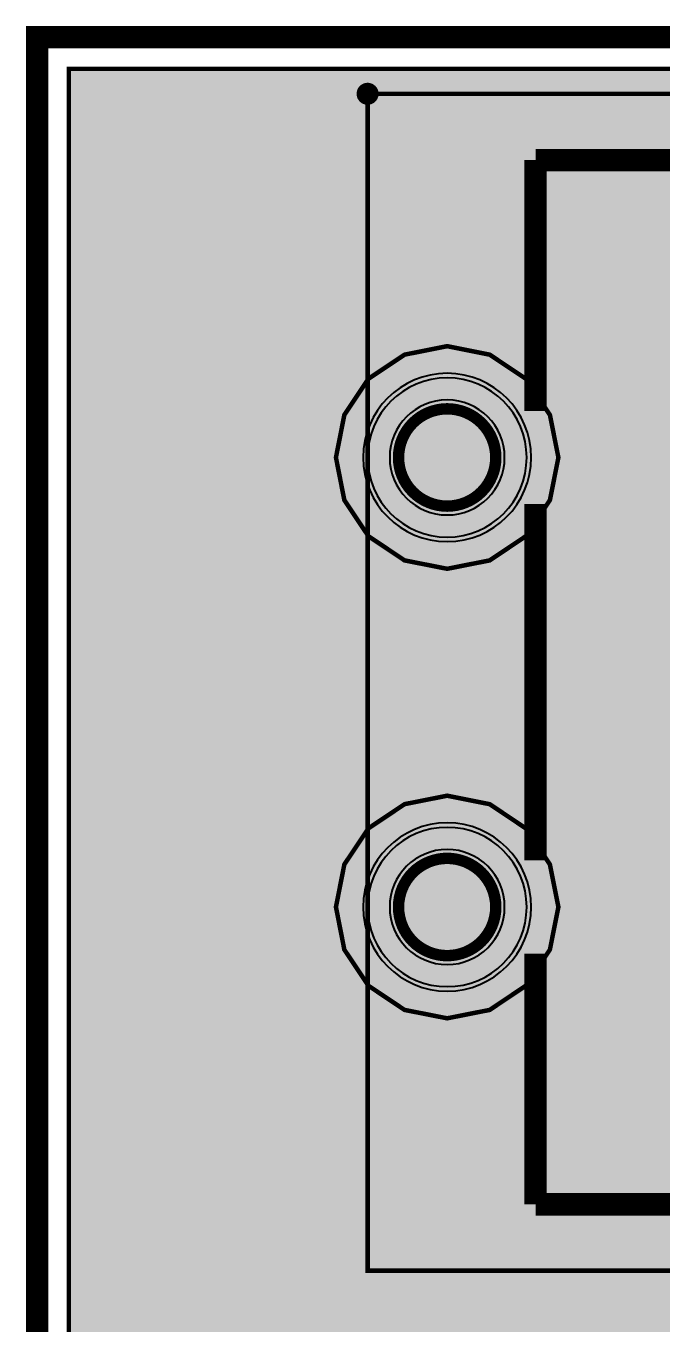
# Model space of a CAD drawing. Header units: millimetres. Extents: x -11 to 223, y -88 to 3.
# Drawn here: x -10.82 to -3.64, y -12.19 to 2.46 of the extents above; entities that cross this region are included whole.
import ezdxf

# ---------------------------------------------------------------- set-up
doc = ezdxf.new("R2010")
doc.units = ezdxf.units.MM
doc.header["$MEASUREMENT"] = 0
for name, color, linetype, true_color in [('Board-Outline-Layer', 7, 'Continuous', 0xff00ff), ('Bottom-Layer', 7, 'Continuous', 0x0000ff), ('Bottom-Paste-Mask-Layer', 7, 'Continuous', 0x800000), ('Bottom-Solder-Mask-Layer', 7, 'Continuous', 0xaa00ff), ('Component-Marking-Layer', 7, 'Continuous', 0x66ffcc), ('Component-Shape-Layer', 7, 'Continuous', 0x00cccc), ('Hole-Layer', 7, 'Continuous', 0x222222), ('Multi-Layer', 7, 'Continuous', 0xc0c0c0), ('Pin-Soldering-Layer', 7, 'Continuous', 0xcc9999), ('Top-Layer', 7, 'Continuous', 0xff0000), ('Top-Paste-Mask-Layer', 7, 'Continuous', 0x808080), ('Top-Silkscreen-Layer', 7, 'Continuous', 0xffcc00), ('Top-Solder-Mask-Layer', 7, 'Continuous', 0x800080)]:
    doc.layers.add(name, color=color, linetype=linetype, true_color=true_color)

msp = doc.modelspace()

# ---------------------------------------------------------------- hatches: boundary and pattern name
at = {"layer": 'Bottom-Layer'}
for points in [[(-10.335, 1.979), (-0.38, 1.979), (-0.846, 1.727), (-1.195, 1.33), (-1.386, 0.836), (-1.395, 0.307), (-1.221, -0.193), (-0.884, -0.601), (-0.427, -0.868), (0.094, -0.961), (1.794, -0.961), (2.315, -0.868), (2.772, -0.601), (3.108, -0.193), (3.283, 0.307), (3.274, 0.836), (3.083, 1.33), (2.733, 1.727), (2.268, 1.979), (222.629, 1.979), (222.629, -87.475), (-10.335, -87.475)], [(-6.056, -3.671), (-5.575, -3.576), (-5.167, -3.303), (-4.894, -2.895), (-4.798, -2.413), (-4.894, -1.932), (-5.167, -1.523), (-5.575, -1.251), (-6.056, -1.155), (-6.538, -1.251), (-6.946, -1.523), (-7.219, -1.932), (-7.314, -2.413), (-7.219, -2.895), (-6.946, -3.303), (-6.538, -3.576)], [(-6.956, -2.413, 1), (-5.156, -2.413, 1)], [(-6.056, -8.751), (-5.575, -8.656), (-5.167, -8.383), (-4.894, -7.975), (-4.798, -7.493), (-4.894, -7.012), (-5.167, -6.604), (-5.575, -6.331), (-6.056, -6.235), (-6.538, -6.331), (-6.946, -6.604), (-7.219, -7.012), (-7.314, -7.493), (-7.219, -7.975), (-6.946, -8.383), (-6.538, -8.656)], [(-6.956, -7.493, 1), (-5.156, -7.493, 1)]]:
    msp.add_hatch(color=256, dxfattribs=at).paths.add_polyline_path(points)
at = {"layer": 'Bottom-Paste-Mask-Layer'}
for points in [[(-6.956, -2.413, 1), (-5.156, -2.413, 1)], [(-6.956, -7.493, 1), (-5.156, -7.493, 1)]]:
    msp.add_hatch(color=256, dxfattribs=at).paths.add_polyline_path(points)
at = {"layer": 'Bottom-Solder-Mask-Layer'}
for points in [[(-7.007, -2.413, 1), (-5.105, -2.413, 1)], [(-7.007, -7.493, 1), (-5.105, -7.493, 1)]]:
    msp.add_hatch(color=256, dxfattribs=at).paths.add_polyline_path(points)
at = {"layer": 'Component-Marking-Layer'}
msp.add_hatch(color=256, dxfattribs=at).paths.add_polyline_path([(-7.016, 1.697, 1), (-6.896, 1.697, 1)])
msp.add_hatch(color=256, dxfattribs=at).paths.add_polyline_path([(-7.016, 1.697, 1), (-6.896, 1.697, 1)])
at = {"layer": 'Hole-Layer'}
for points in [[(-6.706, -2.413, 1), (-5.406, -2.413, 1)], [(-6.706, -7.493, 1), (-5.406, -7.493, 1)]]:
    msp.add_hatch(color=256, dxfattribs=at).paths.add_polyline_path(points)
at = {"layer": 'Multi-Layer'}
for points in [[(-6.956, -2.413, 1), (-5.156, -2.413, 1)], [(-6.956, -2.413, 1), (-5.156, -2.413, 1)], [(-6.956, -2.413, 1), (-5.156, -2.413, 1)], [(-6.956, -7.493, 1), (-5.156, -7.493, 1)], [(-6.956, -7.493, 1), (-5.156, -7.493, 1)], [(-6.956, -7.493, 1), (-5.156, -7.493, 1)]]:
    msp.add_hatch(color=256, dxfattribs=at).paths.add_polyline_path(points)
at = {"layer": 'Pin-Soldering-Layer'}
for points in [[(-6.606, -2.413, 1), (-5.506, -2.413, 1)], [(-6.606, -2.413, 1), (-5.506, -2.413, 1)], [(-6.606, -7.493, 1), (-5.506, -7.493, 1)], [(-6.606, -7.493, 1), (-5.506, -7.493, 1)]]:
    msp.add_hatch(color=256, dxfattribs=at).paths.add_polyline_path(points)
at = {"layer": 'Top-Layer'}
for points in [[(-10.335, 1.979), (-0.38, 1.979), (-0.846, 1.727), (-1.195, 1.33), (-1.386, 0.836), (-1.395, 0.307), (-1.221, -0.193), (-0.884, -0.601), (-0.427, -0.868), (0.094, -0.961), (1.794, -0.961), (2.315, -0.868), (2.772, -0.601), (3.108, -0.193), (3.283, 0.307), (3.274, 0.836), (3.083, 1.33), (2.733, 1.727), (2.268, 1.979), (222.629, 1.979), (222.629, -87.475), (-10.335, -87.475)], [(-6.056, -3.671), (-5.575, -3.576), (-5.167, -3.303), (-4.894, -2.895), (-4.798, -2.413), (-4.894, -1.932), (-5.167, -1.523), (-5.575, -1.251), (-6.056, -1.155), (-6.538, -1.251), (-6.946, -1.523), (-7.219, -1.932), (-7.314, -2.413), (-7.219, -2.895), (-6.946, -3.303), (-6.538, -3.576)], [(-6.956, -2.413, 1), (-5.156, -2.413, 1)], [(-6.056, -8.751), (-5.575, -8.656), (-5.167, -8.383), (-4.894, -7.975), (-4.798, -7.493), (-4.894, -7.012), (-5.167, -6.604), (-5.575, -6.331), (-6.056, -6.235), (-6.538, -6.331), (-6.946, -6.604), (-7.219, -7.012), (-7.314, -7.493), (-7.219, -7.975), (-6.946, -8.383), (-6.538, -8.656)], [(-6.956, -7.493, 1), (-5.156, -7.493, 1)]]:
    msp.add_hatch(color=256, dxfattribs=at).paths.add_polyline_path(points)
at = {"layer": 'Top-Paste-Mask-Layer'}
for points in [[(-6.956, -2.413, 1), (-5.156, -2.413, 1)], [(-6.956, -7.493, 1), (-5.156, -7.493, 1)]]:
    msp.add_hatch(color=256, dxfattribs=at).paths.add_polyline_path(points)
at = {"layer": 'Top-Solder-Mask-Layer'}
for points in [[(-7.007, -2.413, 1), (-5.105, -2.413, 1)], [(-7.007, -7.493, 1), (-5.105, -7.493, 1)]]:
    msp.add_hatch(color=256, dxfattribs=at).paths.add_polyline_path(points)

# ---------------------------------------------------------------- linework, layer by layer
at = {"layer": 'Board-Outline-Layer', "const_width": 0.254}
msp.add_lwpolyline([(-10.693, -87.833), (-10.693, 2.337), (222.987, 2.337), (222.987, -87.833)], close=True, dxfattribs=at)
at = {"layer": 'Bottom-Layer'}
for points, const_width in [([(-10.693, -87.833), (-10.693, 2.337), (222.987, 2.337), (222.987, -87.833)], 0.00508), ([(-10.335, 1.979), (-0.38, 1.979), (-0.846, 1.727), (-1.195, 1.33), (-1.386, 0.836), (-1.395, 0.307), (-1.221, -0.193), (-0.884, -0.601), (-0.427, -0.868), (0.094, -0.961), (1.794, -0.961), (2.315, -0.868), (2.772, -0.601), (3.108, -0.193), (3.283, 0.307), (3.274, 0.836), (3.083, 1.33), (2.733, 1.727), (2.268, 1.979), (222.629, 1.979), (222.629, -87.475), (-10.335, -87.475)], 0.0508), ([(-6.056, -3.671), (-5.575, -3.576), (-5.167, -3.303), (-4.894, -2.895), (-4.798, -2.413), (-4.894, -1.932), (-5.167, -1.523), (-5.575, -1.251), (-6.056, -1.155), (-6.538, -1.251), (-6.946, -1.523), (-7.219, -1.932), (-7.314, -2.413), (-7.219, -2.895), (-6.946, -3.303), (-6.538, -3.576)], 0.0508), ([(-6.056, -8.751), (-5.575, -8.656), (-5.167, -8.383), (-4.894, -7.975), (-4.798, -7.493), (-4.894, -7.012), (-5.167, -6.604), (-5.575, -6.331), (-6.056, -6.235), (-6.538, -6.331), (-6.946, -6.604), (-7.219, -7.012), (-7.314, -7.493), (-7.219, -7.975), (-6.946, -8.383), (-6.538, -8.656)], 0.0508)]:
    msp.add_lwpolyline(points, close=True, dxfattribs=dict(at, const_width=const_width))
for points in [[(-6.956, -2.413, 1), (-5.156, -2.413), (-5.156, -2.413, 1), (-6.956, -2.413)], [(-6.956, -7.493, 1), (-5.156, -7.493), (-5.156, -7.493, 1), (-6.956, -7.493)]]:
    msp.add_lwpolyline(points, format="xyb", dxfattribs=at)
at = {"layer": 'Bottom-Paste-Mask-Layer'}
for points in [[(-6.956, -2.413, 1), (-5.156, -2.413), (-5.156, -2.413, 1), (-6.956, -2.413)], [(-6.956, -7.493, 1), (-5.156, -7.493), (-5.156, -7.493, 1), (-6.956, -7.493)]]:
    msp.add_lwpolyline(points, format="xyb", dxfattribs=at)
at = {"layer": 'Bottom-Solder-Mask-Layer'}
for points in [[(-7.007, -2.413, 1), (-5.105, -2.413, 1)], [(-7.007, -7.493, 1), (-5.105, -7.493, 1)]]:
    msp.add_lwpolyline(points, format="xyb", close=True, dxfattribs=at)
at = {"layer": 'Component-Marking-Layer', "const_width": 0.129}
msp.add_lwpolyline([(-7.016, 1.697, 1), (-6.896, 1.697, 1)], format="xyb", close=True, dxfattribs=at)
msp.add_lwpolyline([(-7.016, 1.697, 1), (-6.896, 1.697, 1)], format="xyb", close=True, dxfattribs=at)
at = {"layer": 'Component-Shape-Layer', "const_width": 0.0508}
msp.add_lwpolyline([(-6.956, -11.603), (-6.956, 1.697), (9.344, 1.697), (9.344, -11.603)], close=True, dxfattribs=at)
msp.add_lwpolyline([(-6.956, -11.603), (-6.956, 1.697), (9.344, 1.697), (9.344, -11.603)], close=True, dxfattribs=at)
at = {"layer": 'Hole-Layer'}
for points in [[(-6.706, -2.413, 1), (-5.406, -2.413, 1)], [(-6.706, -7.493, 1), (-5.406, -7.493, 1)]]:
    msp.add_lwpolyline(points, format="xyb", close=True, dxfattribs=at)
at = {"layer": 'Multi-Layer'}
for points in [[(-6.956, -2.413, 1), (-5.156, -2.413), (-5.156, -2.413, 1), (-6.956, -2.413)], [(-6.956, -2.413, 1), (-5.156, -2.413), (-5.156, -2.413, 1), (-6.956, -2.413)], [(-6.956, -2.413, 1), (-5.156, -2.413), (-5.156, -2.413, 1), (-6.956, -2.413)], [(-6.956, -7.493, 1), (-5.156, -7.493), (-5.156, -7.493, 1), (-6.956, -7.493)], [(-6.956, -7.493, 1), (-5.156, -7.493), (-5.156, -7.493, 1), (-6.956, -7.493)], [(-6.956, -7.493, 1), (-5.156, -7.493), (-5.156, -7.493, 1), (-6.956, -7.493)]]:
    msp.add_lwpolyline(points, format="xyb", dxfattribs=at)
at = {"layer": 'Pin-Soldering-Layer', "const_width": 0.129}
for points in [[(-6.606, -2.413, 1), (-5.506, -2.413), (-5.506, -2.413, 1), (-6.606, -2.413)], [(-6.606, -2.413, 1), (-5.506, -2.413), (-5.506, -2.413, 1), (-6.606, -2.413)], [(-6.606, -7.493, 1), (-5.506, -7.493), (-5.506, -7.493, 1), (-6.606, -7.493)], [(-6.606, -7.493, 1), (-5.506, -7.493), (-5.506, -7.493, 1), (-6.606, -7.493)]]:
    msp.add_lwpolyline(points, format="xyb", dxfattribs=at)
at = {"layer": 'Top-Layer'}
for points, const_width in [([(-10.693, -87.833), (-10.693, 2.337), (222.987, 2.337), (222.987, -87.833)], 0.00508), ([(-10.335, 1.979), (-0.38, 1.979), (-0.846, 1.727), (-1.195, 1.33), (-1.386, 0.836), (-1.395, 0.307), (-1.221, -0.193), (-0.884, -0.601), (-0.427, -0.868), (0.094, -0.961), (1.794, -0.961), (2.315, -0.868), (2.772, -0.601), (3.108, -0.193), (3.283, 0.307), (3.274, 0.836), (3.083, 1.33), (2.733, 1.727), (2.268, 1.979), (222.629, 1.979), (222.629, -87.475), (-10.335, -87.475)], 0.0508), ([(-6.056, -3.671), (-5.575, -3.576), (-5.167, -3.303), (-4.894, -2.895), (-4.798, -2.413), (-4.894, -1.932), (-5.167, -1.523), (-5.575, -1.251), (-6.056, -1.155), (-6.538, -1.251), (-6.946, -1.523), (-7.219, -1.932), (-7.314, -2.413), (-7.219, -2.895), (-6.946, -3.303), (-6.538, -3.576)], 0.0508), ([(-6.056, -8.751), (-5.575, -8.656), (-5.167, -8.383), (-4.894, -7.975), (-4.798, -7.493), (-4.894, -7.012), (-5.167, -6.604), (-5.575, -6.331), (-6.056, -6.235), (-6.538, -6.331), (-6.946, -6.604), (-7.219, -7.012), (-7.314, -7.493), (-7.219, -7.975), (-6.946, -8.383), (-6.538, -8.656)], 0.0508)]:
    msp.add_lwpolyline(points, close=True, dxfattribs=dict(at, const_width=const_width))
for points in [[(-6.956, -2.413, 1), (-5.156, -2.413), (-5.156, -2.413, 1), (-6.956, -2.413)], [(-6.956, -7.493, 1), (-5.156, -7.493), (-5.156, -7.493, 1), (-6.956, -7.493)]]:
    msp.add_lwpolyline(points, format="xyb", dxfattribs=at)
at = {"layer": 'Top-Paste-Mask-Layer'}
for points in [[(-6.956, -2.413, 1), (-5.156, -2.413), (-5.156, -2.413, 1), (-6.956, -2.413)], [(-6.956, -7.493, 1), (-5.156, -7.493), (-5.156, -7.493, 1), (-6.956, -7.493)]]:
    msp.add_lwpolyline(points, format="xyb", dxfattribs=at)
at = {"layer": 'Top-Silkscreen-Layer', "const_width": 0.254}
for points in [[(-1.228, 0.947), (-5.056, 0.947)], [(-5.056, -1.887), (-5.056, 0.947)], [(-1.228, 0.947), (-5.056, 0.947)], [(-5.056, -1.887), (-5.056, 0.947)], [(-5.056, -6.967), (-5.056, -2.939)], [(-5.056, -6.967), (-5.056, -2.939)], [(-5.056, -10.853), (-5.056, -8.019)], [(-5.056, -10.853), (-5.056, -8.019)], [(-5.056, -10.853), (-1.228, -10.853)], [(-5.056, -10.853), (-1.228, -10.853)], [(-5.056, -10.853), (-1.228, -10.853)], [(-5.056, -10.853), (-1.228, -10.853)]]:
    msp.add_lwpolyline(points, dxfattribs=at)
at = {"layer": 'Top-Solder-Mask-Layer'}
for points in [[(-7.007, -2.413, 1), (-5.105, -2.413, 1)], [(-7.007, -7.493, 1), (-5.105, -7.493, 1)]]:
    msp.add_lwpolyline(points, format="xyb", close=True, dxfattribs=at)

doc.saveas('drawing.dxf')
